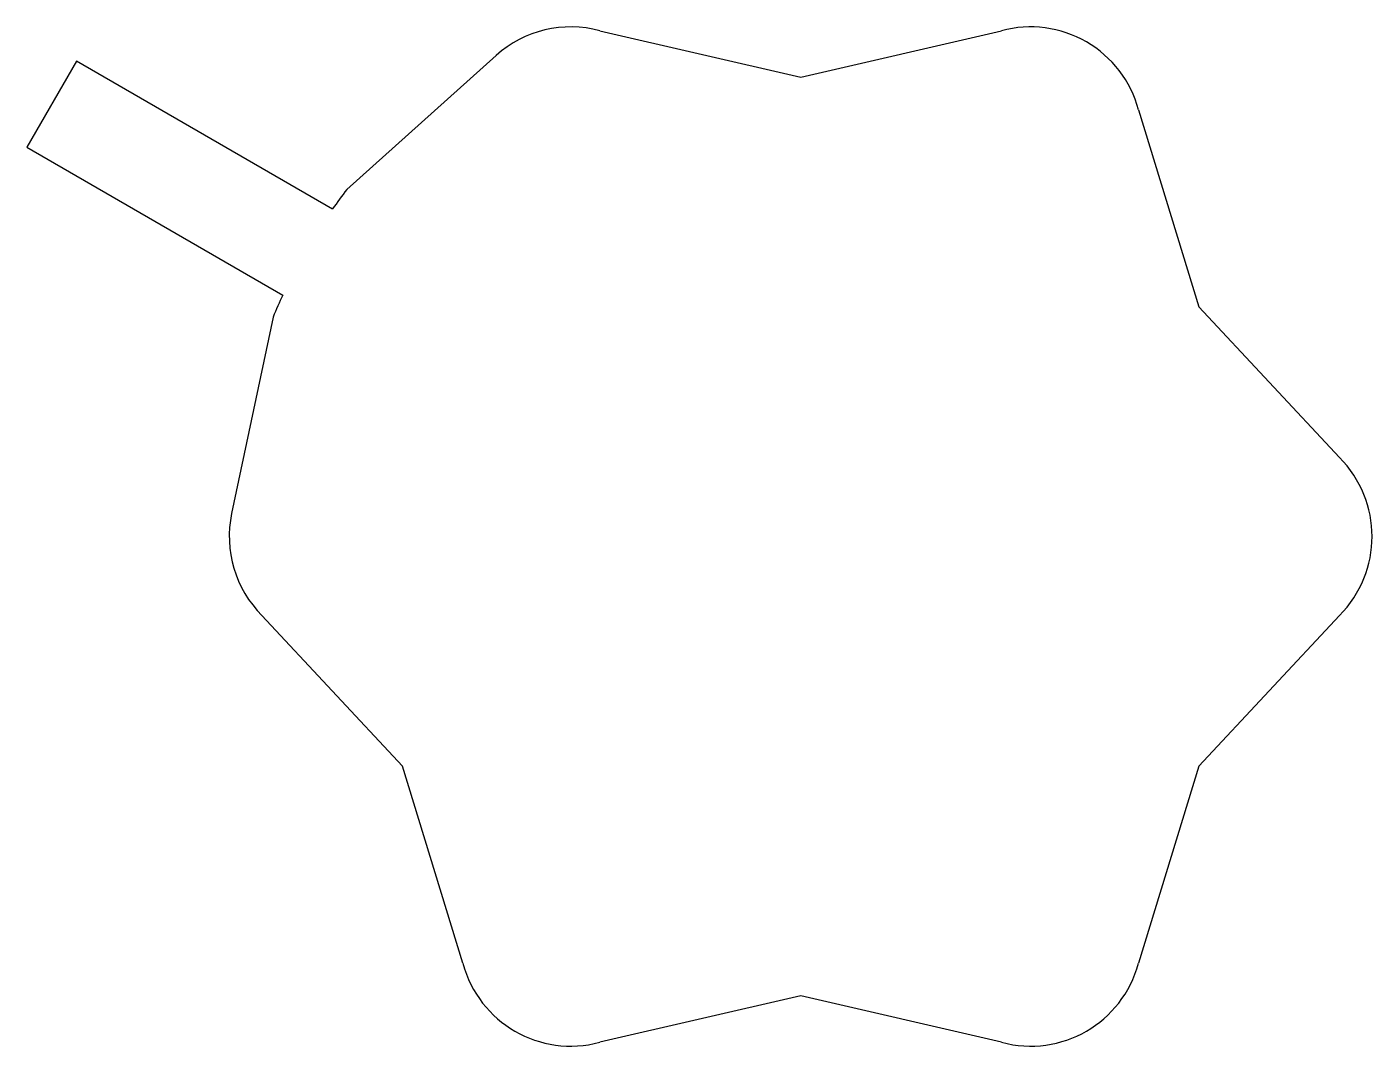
# Model space of a CAD drawing. Header units: millimetres. Extents: x -31.1 to 23, y -20.5 to 20.5.
import ezdxf

# ---------------------------------------------------------------- set-up
doc = ezdxf.new("R2010")
doc.units = ezdxf.units.MM

msp = doc.modelspace()

# ---------------------------------------------------------------- linework, layer by layer
at = {"color": 7, "linetype": 'Continuous', "lineweight": 25}
for p, q in [((-8.085, 20.368), (0, 18.5)), ((0, 18.5), (8.085, 20.368)), ((-29.145, 19.136), (-31.145, 15.672)), ((-18.843, 13.188), (-29.145, 19.136)), ((-18.27, 13.972), (-12.256, 19.37)), ((13.597, 17.186), (16.021, 9.25)), ((-31.145, 15.672), (-20.843, 9.724)), ((16.021, 9.25), (21.682, 3.182)), ((-21.235, 8.836), (-22.903, 0.929)), ((-16.021, -9.25), (-21.682, -3.182)), ((21.682, -3.182), (16.021, -9.25)), ((-13.597, -17.186), (-16.021, -9.25)), ((16.021, -9.25), (13.597, -17.186)), ((0, -18.5), (-8.085, -20.368)), ((8.085, -20.368), (0, -18.5))]:
    msp.add_line(p, q, dxfattribs=at)
for centre, radius, start, end in [((-9.25, 16.021), 4.5, 75, 131.9132), ((9.25, 16.021), 4.5, 15, 105), ((0, 0), 23, 142.5938, 145.0115), ((0, 0), 23, 154.9885, 157.4062), ((18.5, 0), 4.5, 315, 45), ((-18.5, 0), 4.5, 168.0868, 225), ((-9.25, -16.021), 4.5, 195, 285), ((9.25, -16.021), 4.5, 255, 345)]:
    msp.add_arc(centre, radius, start, end, dxfattribs=at)

doc.saveas('drawing.dxf')
